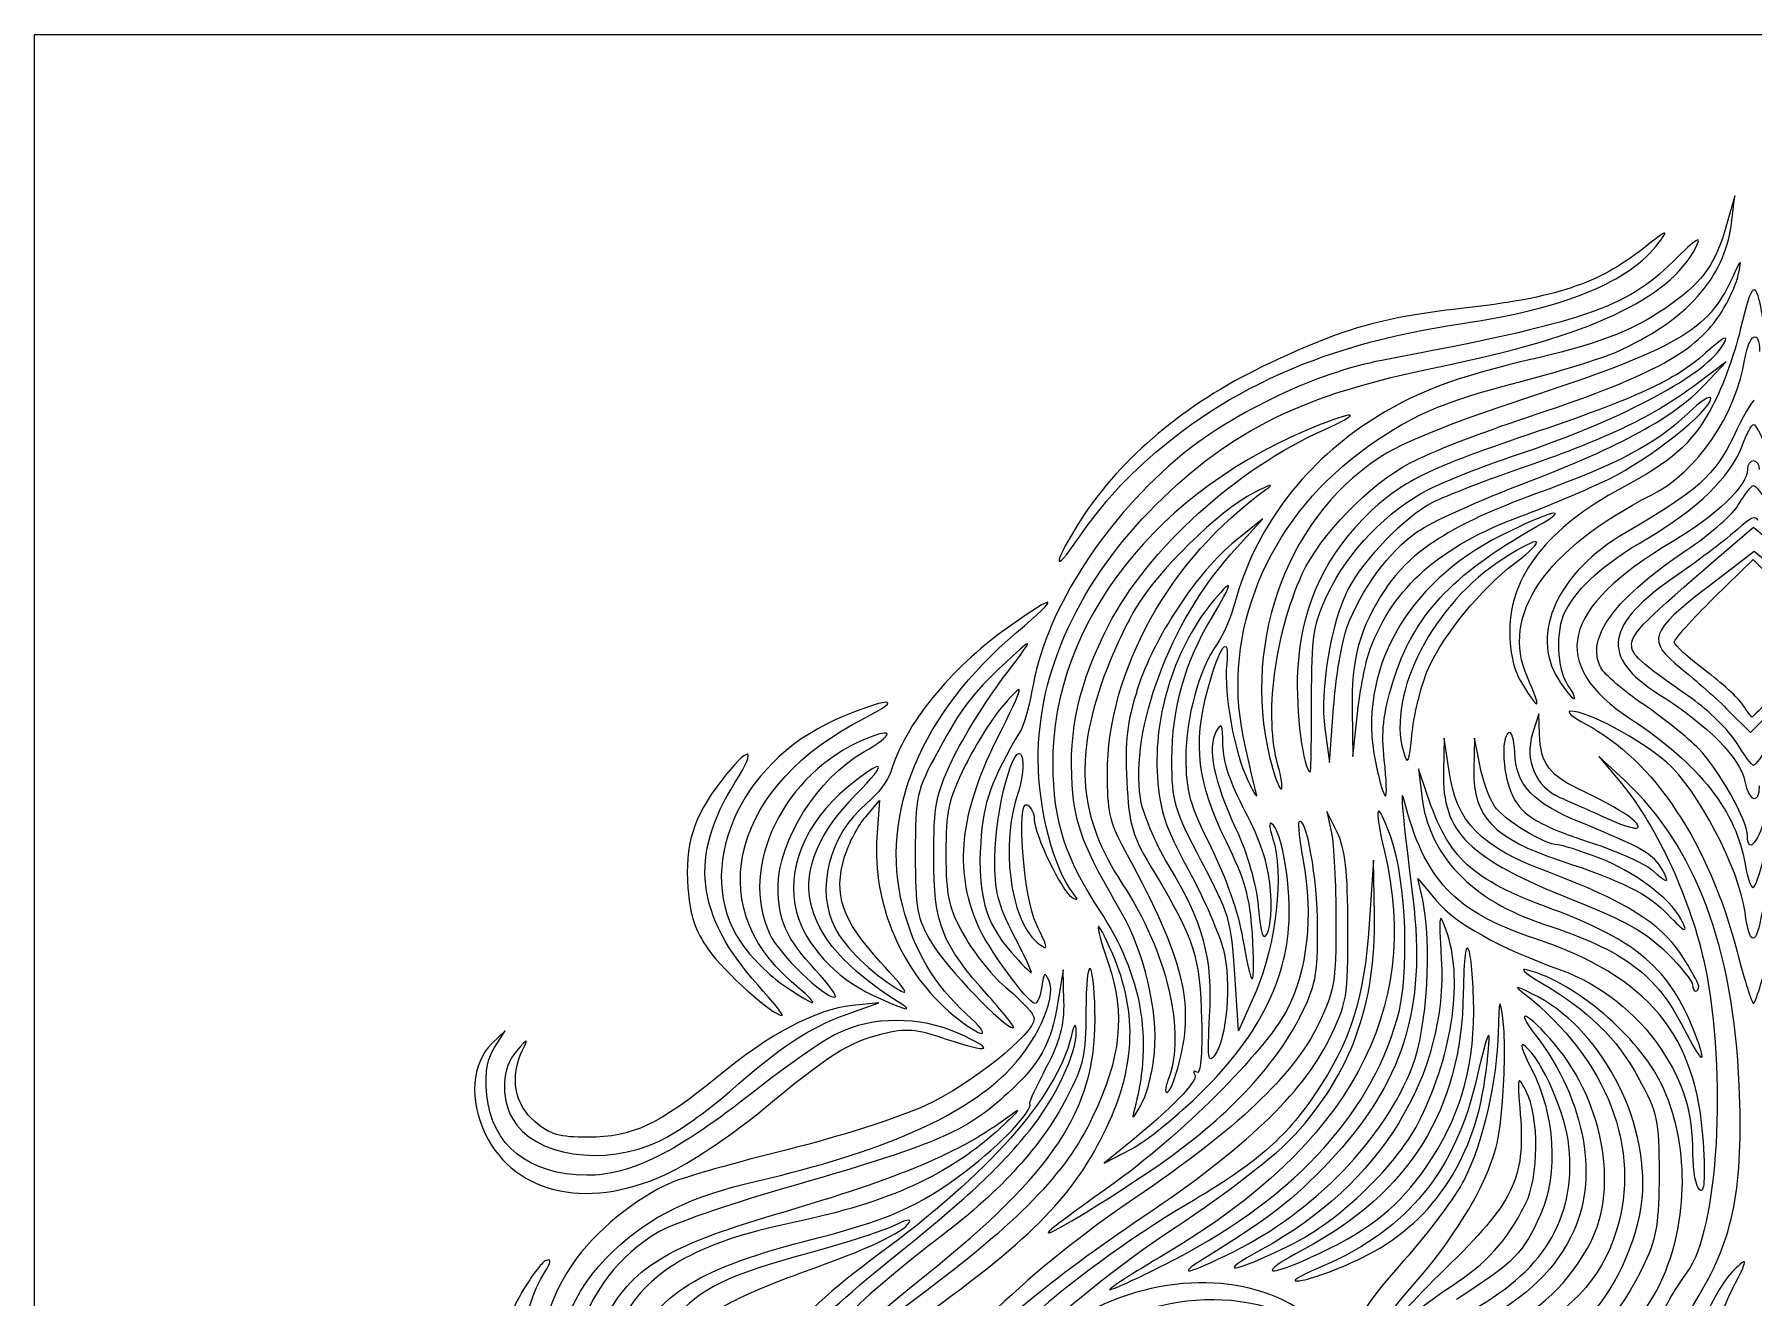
# Model space of a CAD drawing. Extents: x 0 to 150, y -1 to 211.
# Drawn here: x 0.3 to 74.9, y 156 to 210.9 of the extents above; entities that cross this region are included whole.
import ezdxf

# ---------------------------------------------------------------- set-up
doc = ezdxf.new("R2010")
doc.units = 0
doc.layers.get('0').update_dxf_attribs({"linetype": 'CONTINUOUS'})

msp = doc.modelspace()

# ---------------------------------------------------------------- linework, layer by layer
at = {"color": 7}
for points in [[(0.316703, 105.180175), (0.316703, 210.881214), (74.929204, 210.881214), (149.541704, 210.881214), (149.541704, 105.180175), (149.541704, -0.520867), (74.929204, -0.520867), (0.316703, -0.520867)], [(47.541847, 191.385046)], [(57.293124, 185.153391)], [(58.293897, 184.205502)], [(60.823486, 183.36455)], [(66.874427, 182.629672)], [(55.746912, 181.975749)], [(74.465484, 181.770573)], [(74.18637, 180.130521)], [(54.287179, 179.146994)], [(58.903156, 179.375639)], [(69.50483, 176.934032)], [(74.66462, 176.097303)], [(70.9637, 174.627225)], [(53.956945, 173.836473)], [(71.773624, 172.480348)], [(42.829308, 171.765524)], [(53.176837, 171.836075)], [(34.209747, 170.269704)], [(31.715472, 169.611339)], [(33.163536, 169.766938)], [(72.547954, 169.560856)], [(37.783161, 168.894173)], [(41.727197, 169.129374)], [(40.771083, 168.349652)], [(72.370969, 167.555696)], [(48.927459, 166.672366)], [(50.085019, 166.57924)], [(51.00274, 164.984282)], [(27.436495, 162.829658)], [(27.996258, 161.524746)], [(49.170029, 161.832851)], [(54.816137, 158.313176)], [(49.355444, 157.462582)], [(52.356528, 158.028661)], [(56.112106, 157.969823)], [(57.929325, 157.762689)], [(61.778655, 156.511387)]]:
    msp.add_lwpolyline(points, close=True, dxfattribs=at)
for points in [[(73.971269, 202.679131), (74.122481, 203.869756), (73.757584, 202.605447)], [(72.812537, 195.68004), (73.738579, 196.661649), (72.436702, 195.682681)], [(52.246099, 188.309542), (53.630245, 189.84684), (52.43962, 188.889528)], [(73.439557, 188.209744), (74.929204, 189.483067), (76.433146, 188.209744)], [(76.767777, 186.947475), (74.948804, 188.435635), (72.953941, 186.90008)], [(73.197418, 186.405167), (74.905216, 188.087927), (76.637002, 186.389903)], [(56.322283, 180.738351), (56.527234, 179.263508), (56.701806, 181.644758)], [(57.505505, 181.545346), (57.544306, 179.528092), (57.737386, 181.380175)], [(65.641776, 180.502885), (65.614764, 181.380175), (65.341444, 180.529087)], [(73.860477, 181.504929), (74.796912, 180.571352), (75.401649, 181.172816)], [(61.698939, 178.975523), (61.50147, 180.321842), (61.46945, 178.866633)], [(63.044006, 179.163033), (62.816348, 180.321842), (62.787361, 178.941987)], [(69.357478, 178.469758), (68.219246, 179.528092), (69.211216, 178.337467)], [(60.748167, 177.918396), (60.384507, 178.998925), (60.525599, 177.815856)], [(36.395385, 176.917331), (37.000871, 177.62125), (36.885832, 176.030864)], [(56.865123, 176.2208), (56.415183, 177.146842), (56.610216, 176.2208)], [(58.479666, 172.648917), (58.440574, 175.030167), (58.25173, 172.252042)], [(60.569626, 173.310383), (60.365254, 174.236425), (61.174355, 173.256181)], [(45.000357, 168.905481), (44.969425, 170.267675), (44.736168, 168.866238)], [(53.334986, 169.341633), (52.571912, 167.621842), (52.416578, 170.079575)], [(35.589443, 168.343842), (36.961495, 168.840719), (35.82048, 168.717259)], [(20.291393, 166.889946), (20.753414, 167.621842), (20.172381, 167.065357)], [(47.67712, 162.63217), (46.751079, 161.880603), (47.938955, 162.502265)]]:
    msp.add_lwpolyline(points, dxfattribs=at)
for points in [[(68.964892, 197.090674), (72.001928, 198.434099), (73.668385, 200.294312), (73.971269, 202.679131)], [(70.823048, 201.847017), (71.273088, 202.448002), (71.179669, 202.413779), (70.161589, 201.604704)], [(73.757584, 202.605447), (73.276738, 200.939403), (72.759477, 200.189844), (71.422019, 199.220993)], [(61.282559, 196.450496), (67.832761, 197.787885), (71.256374, 199.378981), (72.418191, 201.62569)], [(62.21575, 198.317462), (66.718841, 198.971401), (69.534199, 200.125881), (70.823048, 201.847017)], [(70.161589, 201.604704), (68.202477, 200.047779), (66.363871, 199.438552), (62.229204, 198.976288)], [(72.418191, 201.62569), (72.714003, 202.197728), (72.481498, 202.053014), (71.419066, 201.003821)], [(71.419066, 201.003821), (69.387604, 198.997674), (67.572977, 198.382873), (58.78962, 196.724919)], [(74.264123, 200.430173), (74.419862, 201.192768), (74.409559, 201.187575), (74.001662, 200.297882)], [(74.001662, 200.297882), (72.957949, 198.021378), (71.622692, 197.248384), (64.899945, 195.028803)], [(73.420497, 198.64308), (73.795334, 199.189418), (74.174966, 199.993611), (74.264123, 200.430173)], [(75.33754, 198.576074), (75.022538, 200.310979), (74.865098, 200.22769), (74.352401, 198.054924)], [(62.229204, 198.976288), (58.732452, 198.585345), (56.993023, 198.076337), (53.6238, 196.458095)], [(65.007329, 194.223154), (70.349435, 195.985126), (72.299941, 197.009841), (73.420497, 198.64308)], [(71.422019, 199.220993), (69.860618, 198.089921), (68.399962, 197.494402), (65.593563, 196.844696)], [(47.541847, 191.385046), (51.256171, 195.18143), (55.976306, 197.41137), (62.21575, 198.317462)], [(73.645403, 197.464364), (73.862994, 197.873608), (73.62339, 197.749195), (72.846478, 197.049539)], [(74.352401, 198.054924), (74.08368, 196.916105), (73.498863, 195.346469), (73.05281, 194.566848)], [(74.553469, 196.798582), (74.726813, 197.882617), (75.193787, 198.114971), (75.193787, 197.117191)], [(64.601826, 192.608971), (69.289925, 194.177707), (72.939807, 196.137288), (73.645403, 197.464364)], [(64.729553, 195.785508), (66.407697, 196.21525), (68.313599, 196.802574), (68.964892, 197.090674)], [(72.846478, 197.049539), (71.521516, 195.856324), (69.904234, 195.111265), (65.13962, 193.499101)], [(53.6238, 196.458095), (50.272802, 194.848606), (47.484112, 192.507638), (45.778031, 189.871965)], [(48.992785, 190.457107), (52.260656, 193.726764), (55.37068, 195.243438), (61.282559, 196.450496)], [(58.78962, 196.724919), (56.008206, 196.199899), (52.419208, 194.504467), (50.131154, 192.634689)], [(65.593563, 196.844696), (61.913283, 195.99268), (60.160035, 195.325745), (58.201481, 194.03275)], [(70.510781, 190.888973), (72.481294, 191.889929), (74.161232, 194.345662), (74.553469, 196.798582)], [(57.826981, 192.718768), (59.870187, 194.257759), (61.375713, 194.926647), (64.729553, 195.785508)], [(65.059936, 191.426048), (69.190595, 193.002626), (71.463024, 194.249549), (72.812537, 195.68004)], [(72.436702, 195.682681), (70.625811, 194.320947), (68.61456, 193.350744), (65.066061, 192.127168)], [(64.899945, 195.028803), (61.676436, 193.96453), (59.633789, 193.129227), (58.637358, 192.467832)], [(68.647831, 191.574948), (70.40912, 192.433719), (73.07712, 194.545258), (73.07712, 195.080428)], [(73.07712, 195.080428), (73.07712, 195.244197), (72.630636, 194.952616), (72.084933, 194.432469)], [(74.953482, 194.992931), (74.867376, 194.985628), (74.462457, 194.273589), (74.053663, 193.410627)], [(58.201481, 194.03275), (55.31236, 192.125416), (53.270076, 189.359036), (52.419724, 186.20107)], [(56.286143, 193.715009), (57.901279, 194.429461), (57.779825, 194.592746), (56.119927, 193.938476)], [(60.032466, 192.283372), (60.876871, 192.726295), (63.115558, 193.599196), (65.007329, 194.223154)], [(72.084933, 194.432469), (70.66366, 193.077755), (69.08178, 192.241801), (65.42346, 190.912172)], [(73.05281, 194.566848), (72.187094, 193.053733), (71.372767, 192.337556), (69.201803, 191.179999)], [(56.119927, 193.938476), (49.05021, 191.151855), (44.484393, 185.343299), (44.510759, 179.169491)], [(46.933789, 185.221294), (48.623104, 188.516092), (52.506795, 192.043223), (56.286143, 193.715009)], [(65.13962, 193.499101), (60.617185, 191.968878), (59.483768, 191.386705), (57.942824, 189.802504)], [(74.053663, 193.410627), (73.262432, 191.740342), (72.505028, 191.066374), (69.371057, 189.243858)], [(74.432059, 193.010768), (74.618435, 193.526181), (74.84215, 193.947882), (74.929204, 193.947882)], [(74.929204, 193.947882), (75.016257, 193.947882), (75.239973, 193.526181), (75.426348, 193.010768)], [(50.131154, 192.634689), (46.87103, 189.970538), (44.274224, 185.975507), (43.675528, 182.703092)], [(52.783388, 180.408162), (51.850192, 184.911227), (53.808979, 189.692313), (57.826981, 192.718768)], [(60.81699, 191.123346), (61.520946, 191.479431), (63.224124, 192.147961), (64.601826, 192.608971)], [(70.298995, 188.985037), (72.465946, 190.244136), (73.956696, 191.696175), (74.432059, 193.010768)], [(58.637358, 192.467832), (54.535096, 189.744907), (52.616417, 184.134792), (54.04508, 179.040261)], [(55.344833, 187.454166), (56.108698, 189.130952), (58.272696, 191.360307), (60.032466, 192.283372)], [(65.066061, 192.127168), (63.39196, 191.549913), (61.55744, 190.840491), (60.98935, 190.550674)], [(74.66462, 191.983806), (74.66462, 191.286877), (73.3005, 189.978267), (71.398233, 188.850337)], [(74.929204, 192.360382), (74.783683, 192.360382), (74.66462, 192.190922), (74.66462, 191.983806)], [(75.193787, 191.983806), (75.193787, 192.190922), (75.074724, 192.360382), (74.929204, 192.360382)], [(45.660662, 189.05662), (46.152337, 189.782282), (46.998871, 190.830074), (47.541847, 191.385046)], [(46.88337, 178.776746), (46.88337, 183.250906), (49.60194, 188.127131), (53.762537, 191.115721)], [(53.762537, 191.115721), (54.165423, 191.405117), (53.963327, 191.353402), (53.245552, 190.983429)], [(56.453397, 186.591537), (57.302654, 188.403319), (59.071624, 190.240482), (60.81699, 191.123346)], [(60.340557, 189.292335), (60.927856, 189.699332), (63.051576, 190.659505), (65.059936, 191.426048)], [(69.201803, 191.179999), (66.011295, 189.478821), (64.34587, 187.358471), (64.34587, 184.997623)], [(64.822919, 189.959915), (65.979283, 190.386278), (67.700493, 191.113044), (68.647831, 191.574948)], [(74.309539, 190.507799), (74.567584, 190.944636), (74.846434, 191.302049), (74.929204, 191.302049)], [(74.929204, 191.302049), (75.011973, 191.302049), (75.291588, 190.94334), (75.55057, 190.50492)], [(43.882437, 179.3958), (43.864631, 183.229017), (45.666361, 187.128868), (48.992785, 190.457107)], [(53.245552, 190.983429), (51.723171, 190.198726), (49.032253, 187.559316), (48.072831, 185.909727)], [(60.98935, 190.550674), (59.824133, 189.956224), (57.996241, 188.083967), (57.337592, 186.810281)], [(65.42346, 190.912172), (61.876191, 189.622905), (60.048746, 188.459437), (58.940433, 186.784661)], [(65.112638, 182.967053), (63.921288, 185.660293), (65.882015, 188.537714), (70.510781, 190.888973)], [(65.509328, 189.510356), (67.185117, 190.460261), (66.089773, 190.187663), (63.981671, 189.130171)], [(72.201971, 188.620116), (73.103086, 189.221503), (74.051491, 190.070961), (74.309539, 190.507799)], [(45.778031, 189.871965), (44.529592, 187.943282), (44.42796, 187.237289), (45.660662, 189.05662)], [(57.942824, 189.802504), (56.179294, 187.989473), (55.276901, 185.875246), (55.13851, 183.232258)], [(58.293897, 184.205502), (59.290413, 186.874101), (61.330634, 188.672268), (64.822919, 189.959915)], [(75.121294, 189.7719), (75.036706, 190.00644), (74.760728, 189.888462), (74.228764, 189.390355)], [(52.43962, 188.889528), (50.805392, 187.575538), (48.891648, 184.684326), (48.194955, 182.476846)], [(57.293124, 185.153391), (57.897572, 186.788569), (59.116465, 188.444038), (60.340557, 189.292335)], [(63.981671, 189.130171), (59.854097, 187.059648), (57.708456, 183.196958), (58.518486, 179.295065)], [(59.277758, 182.760078), (60.144779, 185.614549), (61.80042, 187.408006), (65.509328, 189.510356)], [(64.548274, 187.908262), (66.039944, 189.054715), (65.745595, 189.195031), (64.084711, 188.129245)], [(69.371057, 189.243858), (66.446847, 187.543322), (65.211177, 184.865735), (66.444159, 182.901529)], [(71.398233, 188.850337), (66.554406, 185.97824), (65.985207, 183.540445), (69.601916, 181.156967)], [(66.75945, 185.829338), (67.308169, 186.897382), (68.434852, 187.901883), (70.298995, 188.985037)], [(74.228764, 189.390355), (73.805219, 188.993768), (72.628691, 188.100799), (71.614258, 187.40598)], [(48.315936, 177.734772), (47.871205, 180.700458), (49.611762, 185.383724), (52.246099, 188.309542)], [(64.084711, 188.129245), (61.027299, 186.167309), (59.006121, 182.275911), (59.730119, 179.745291)], [(68.303341, 183.385624), (67.610416, 184.680368), (68.906834, 186.421007), (72.201971, 188.620116)], [(69.637537, 184.408389), (69.637537, 184.868542), (70.267026, 185.497921), (73.439557, 188.209744)], [(51.413267, 185.551335), (52.347564, 187.097616), (52.383447, 187.356995), (51.52132, 186.332417)], [(54.287179, 179.146994), (53.686072, 181.242928), (54.140206, 184.80985), (55.344833, 187.454166)], [(60.823486, 183.36455), (61.482433, 184.831755), (63.078289, 186.778473), (64.548274, 187.908262)], [(71.614258, 187.40598), (68.46991, 185.252316), (68.252787, 183.868322), (70.804273, 182.242934)], [(42.941663, 184.911222), (44.918275, 186.582787), (44.731633, 186.673991), (42.537856, 185.108547)], [(55.746912, 181.975749), (55.746912, 184.79172), (55.813415, 185.226215), (56.453397, 186.591537)], [(57.337592, 186.810281), (56.592922, 185.370246), (56.09359, 182.384054), (56.322283, 180.738351)], [(58.940433, 186.784661), (57.827418, 185.102782), (57.462693, 183.771077), (57.505505, 181.545346)], [(72.953941, 186.90008), (70.398852, 184.933291), (70.278511, 184.573606), (71.772251, 183.368072)], [(48.072831, 185.909727), (47.659766, 185.199521), (47.058649, 183.889835), (46.737011, 182.999311)], [(51.52132, 186.332417), (49.817867, 184.30798), (48.866097, 181.332359), (49.059124, 178.634583)], [(52.419724, 186.20107), (52.255055, 185.589536), (51.908596, 184.790445), (51.649818, 184.425307)], [(66.874414, 182.629672), (66.393706, 183.31598), (66.333209, 184.99969), (66.75945, 185.829338)], [(71.48962, 184.496829), (71.48962, 184.620895), (72.258129, 185.479646), (73.197418, 186.405167)], [(42.537856, 185.108547), (40.053353, 183.335644), (38.075486, 180.892278), (37.485124, 178.866633)], [(45.361312, 178.281145), (45.190135, 180.673603), (45.655762, 182.728661), (46.933789, 185.221294)], [(49.687676, 179.3958), (49.686882, 181.632709), (50.241761, 183.612473), (51.413267, 185.551335)], [(56.701806, 181.644758), (56.797824, 182.954446), (57.063915, 184.533331), (57.293124, 185.153391)], [(38.0003, 173.036193), (36.977307, 177.040447), (38.792303, 181.402228), (42.941663, 184.911222)], [(42.38153, 182.967675), (43.679271, 184.678063), (43.709532, 184.748911), (42.77705, 183.893717)], [(51.649818, 184.425307), (50.862418, 183.314287), (50.289881, 181.222772), (50.289881, 179.457379)], [(51.244915, 182.459963), (51.754844, 184.343797), (52.196955, 184.932246), (52.062875, 183.548674)], [(64.34587, 184.997623), (64.34587, 184.002307), (64.5155, 183.284834), (64.896616, 182.668175)], [(72.253687, 182.041633), (69.8895, 183.697536), (69.637537, 183.92548), (69.637537, 184.408389)], [(72.814339, 183.282259), (72.085745, 183.826206), (71.48962, 184.372763), (71.48962, 184.496829)], [(42.77705, 183.893717), (41.074123, 182.331932), (40.587959, 181.714151), (39.549731, 179.792675)], [(57.737386, 181.380175), (57.843581, 182.398821), (58.09401, 183.670218), (58.293897, 184.205502)], [(40.163705, 179.3958), (40.610621, 180.341685), (41.608642, 181.949029), (42.38153, 182.967675)], [(42.047591, 180.18955), (43.335191, 182.804747), (43.346481, 182.857415), (42.387872, 181.77705)], [(46.737011, 182.999311), (45.42677, 179.371622), (45.647787, 176.874652), (47.533216, 174.004031)], [(52.062875, 183.548674), (51.934512, 182.224077), (52.39236, 179.70677), (52.983514, 178.486909)], [(55.13851, 183.232258), (55.050664, 181.554525), (55.390971, 178.86549), (55.690963, 178.866895)], [(60.116204, 180.586425), (60.211107, 181.45955), (60.529385, 182.709706), (60.823486, 183.36455)], [(64.896616, 182.668175), (65.655976, 181.439508), (65.738089, 181.553115), (65.112638, 182.967053)], [(66.444159, 182.901529), (66.741037, 182.428586), (67.05197, 182.041633), (67.135124, 182.041633)], [(70.161552, 181.780548), (69.29823, 182.366819), (68.462036, 183.089103), (68.303341, 183.385624)], [(71.772251, 183.368072), (72.405737, 182.856812), (73.34544, 182.018398), (73.860477, 181.504929)], [(74.465484, 181.770573), (74.285951, 182.058053), (73.542935, 182.73831), (72.814339, 183.282259)], [(36.341725, 181.191839), (38.25132, 182.154933), (37.285134, 182.097561), (35.077659, 181.11678)], [(43.675528, 182.703092), (43.515788, 181.829967), (43.280298, 180.936998), (43.152216, 180.718717)], [(48.194955, 182.476846), (47.732778, 181.012431), (47.638168, 180.196546), (47.729267, 178.460882)], [(52.035004, 175.856985), (50.793113, 178.370378), (50.592268, 180.04889), (51.244915, 182.459963)], [(58.903156, 179.375639), (58.765752, 180.590119), (58.850088, 181.352071), (59.277758, 182.760078)], [(67.135124, 182.041633), (67.218274, 182.041633), (67.100961, 182.306251), (66.874427, 182.629672)], [(70.804273, 182.242934), (72.973581, 180.861004), (74.365691, 179.451069), (74.554487, 178.444692)], [(75.749539, 182.163781), (75.307246, 181.660038), (74.910842, 181.247883), (74.86864, 181.247883)], [(42.387872, 181.77705), (41.93595, 181.267727), (41.184981, 180.079605), (40.719052, 179.136781)], [(55.690963, 178.866895), (55.721734, 178.867041), (55.746912, 180.266025), (55.746912, 181.975749)], [(66.991704, 181.498203), (66.773422, 181.493202), (67.066713, 181.240353), (67.643462, 180.936339)], [(71.148207, 179.283754), (69.998283, 180.284414), (67.689931, 181.514226), (66.991704, 181.498203)], [(72.552446, 179.856762), (72.100776, 180.328575), (71.024874, 181.194279), (70.161552, 181.780548)], [(74.18637, 180.130521), (73.850569, 180.672309), (72.980862, 181.53231), (72.253687, 182.041633)], [(74.86864, 181.247883), (74.826439, 181.247883), (74.645017, 181.483093), (74.465484, 181.770573)], [(35.077659, 181.11678), (30.851557, 179.239122), (28.875448, 174.590242), (30.974734, 171.464478)], [(33.163536, 169.766938), (29.241239, 173.124275), (30.692968, 178.342922), (36.341725, 181.191839)], [(36.319272, 179.730871), (37.63599, 180.482682), (37.664641, 180.818555), (36.366183, 180.28081)], [(43.152216, 180.718717), (41.826807, 178.459908), (41.500899, 177.551379), (41.385628, 175.793993)], [(51.608601, 180.623845), (51.20481, 179.928983), (51.507133, 178.428769), (52.462279, 176.387667)], [(51.902408, 180.030985), (51.895687, 180.93672), (51.847234, 181.034494), (51.608601, 180.623845)], [(59.730119, 179.745291), (59.91601, 179.09553), (59.965984, 179.2044), (60.116204, 180.586425)], [(64.562239, 179.720544), (64.542051, 180.257842), (64.425563, 180.635677), (64.303399, 180.560176)], [(67.643462, 180.936339), (70.588119, 179.384161), (72.996967, 175.75821), (74.215858, 171.043156)], [(69.601916, 181.156967), (72.598343, 179.182268), (74.199271, 177.133827), (74.580067, 174.787245)], [(30.734654, 178.412746), (31.746997, 180.009046), (31.318346, 180.034602), (30.108472, 178.450076)], [(36.366183, 180.28081), (32.854567, 178.826501), (30.852991, 174.729039), (32.233288, 171.820279)], [(41.229058, 172.274809), (40.246795, 174.66056), (40.491804, 177.029652), (42.047591, 180.18955)], [(42.000056, 175.138961), (42.013603, 177.198801), (42.863775, 180.375033), (43.174862, 179.528092)], [(52.865155, 177.147347), (52.226623, 178.350593), (51.907789, 179.305572), (51.902408, 180.030985)], [(53.344897, 177.940592), (53.257005, 178.231633), (53.004326, 179.342039), (52.783388, 180.408162)], [(64.303399, 180.560176), (63.940285, 180.335759), (64.050722, 178.634879), (64.482641, 177.79964)], [(65.341444, 180.529087), (64.972036, 179.378795), (65.474321, 178.199172), (66.523973, 177.751912)], [(67.585598, 177.990778), (66.054594, 178.707968), (65.682222, 179.189203), (65.641776, 180.502885)], [(74.66462, 176.097303), (74.66462, 176.751438), (73.442052, 178.927487), (72.552446, 179.856762)], [(74.929204, 179.145449), (74.856443, 179.145449), (74.522169, 179.588731), (74.18637, 180.130521)], [(75.668476, 180.130961), (75.334638, 179.58893), (75.001964, 179.145449), (74.929204, 179.145449)], [(32.59587, 173.865273), (32.59587, 175.890746), (34.302592, 178.579402), (36.319272, 179.730871)], [(35.971562, 177.874446), (37.43066, 179.359719), (37.229812, 179.523229), (35.593396, 178.18231)], [(39.549731, 179.792675), (38.581994, 178.001663), (38.548995, 177.853348), (38.548995, 175.294758)], [(39.347669, 175.162467), (39.350765, 177.414563), (39.435654, 177.854893), (40.163705, 179.3958)], [(40.719052, 179.136781), (39.976126, 177.633434), (39.872642, 177.161476), (39.877849, 175.300322)], [(43.174862, 179.528092), (43.282674, 179.234573), (43.209094, 178.542273), (43.009632, 177.973471)], [(45.397208, 173.590323), (44.550655, 174.683158), (43.892618, 177.205143), (43.882437, 179.3958)], [(44.510759, 179.169491), (44.521157, 176.736703), (45.037584, 175.141919), (46.575451, 172.793594)], [(50.97486, 174.974366), (49.767506, 177.261705), (49.68843, 177.533334), (49.687676, 179.3958)], [(50.289881, 179.457379), (50.289881, 178.02788), (50.448525, 177.46404), (51.373781, 175.605046)], [(54.438756, 178.131743), (54.498423, 178.191406), (54.43021, 178.64827), (54.287179, 179.146994)], [(58.518486, 179.295065), (58.688245, 178.477344), (58.88414, 177.8083), (58.953807, 177.8083)], [(58.953807, 177.8083), (59.023478, 177.8083), (59.000684, 178.513602), (58.903156, 179.375639)], [(63.680345, 177.3805), (63.455571, 177.723549), (63.169218, 178.525689), (63.044006, 179.163033)], [(67.544037, 176.614378), (65.34168, 177.509429), (64.616981, 178.264354), (64.562239, 179.720544)], [(74.558877, 172.769355), (74.309743, 174.647426), (72.496741, 178.110266), (71.148207, 179.283754)], [(30.108472, 178.450076), (28.897125, 176.863624), (28.542869, 175.712549), (28.680476, 173.810142)], [(31.715472, 169.611339), (29.006247, 172.624649), (28.715954, 175.229586), (30.734654, 178.412746)], [(37.485124, 178.866633), (37.379095, 178.502831), (36.906007, 177.881883), (36.433818, 177.486747)], [(47.528025, 175.68155), (47.013021, 176.624665), (46.88337, 177.247161), (46.88337, 178.776746)], [(47.729267, 178.460882), (47.833515, 176.474707), (47.940151, 176.122534), (48.938939, 174.465811)], [(49.059124, 178.634583), (49.165936, 177.141735), (49.390789, 176.46668), (50.398839, 174.612493)], [(52.983514, 178.486909), (53.270166, 177.895393), (53.432787, 177.64955), (53.344897, 177.940592)], [(54.04508, 179.040261), (54.201938, 178.480911), (54.379093, 178.072079), (54.438756, 178.131743)], [(59.746171, 177.676008), (59.567212, 178.373871), (59.718636, 176.724553), (60.141189, 173.373434)], [(61.46945, 178.866633), (61.411371, 176.227055), (62.542579, 175.111725), (67.118153, 173.297218)], [(66.113456, 174.474791), (63.02516, 175.634901), (62.041884, 176.637381), (61.698939, 178.975523)], [(62.787361, 178.941987), (62.744985, 176.924994), (63.667756, 175.958593), (66.540457, 175.011435)], [(69.211216, 178.337467), (70.758124, 176.480777), (72.232872, 173.239687), (72.822906, 170.399967)], [(74.308891, 165.240592), (74.059309, 171.209279), (72.401036, 175.639846), (69.357478, 178.469758)], [(74.554487, 178.444692), (74.718717, 177.569273), (75.193787, 177.428835), (75.193787, 178.255705)], [(37.783161, 168.894173), (33.334121, 171.691586), (32.748667, 174.593739), (35.971562, 177.874446)], [(35.593396, 178.18231), (33.752912, 176.674171), (32.903938, 174.5849), (33.393224, 172.767829)], [(43.009632, 177.973471), (42.236869, 175.769797), (42.653119, 172.443873), (43.823215, 171.472778)], [(43.789933, 172.274243), (43.25217, 173.352211), (42.928633, 177.729809), (43.408648, 177.433142)], [(47.4893, 172.77171), (45.830919, 175.619378), (45.488291, 176.506452), (45.361312, 178.281145)], [(49.518813, 174.846753), (48.955325, 175.781031), (48.41403, 177.080638), (48.315936, 177.734772)], [(59.182693, 176.036703), (58.564817, 177.772031), (58.428522, 177.45084), (58.912149, 175.39915)], [(65.438221, 171.622328), (61.948118, 172.786701), (60.644426, 174.173221), (59.746171, 177.676008)], [(60.525599, 177.815856), (60.835331, 175.218781), (62.685067, 173.28357), (65.85354, 172.241721)], [(66.175072, 172.908055), (62.622515, 174.228839), (61.704739, 175.076168), (60.748167, 177.918396)], [(64.482641, 177.79964), (64.941016, 176.913238), (65.602326, 176.532008), (68.111648, 175.707601)], [(66.523973, 177.751912), (66.963459, 177.564643), (67.873568, 177.160208), (68.546435, 176.853167)], [(69.50483, 176.934032), (69.214016, 177.156994), (68.350363, 177.632529), (67.585598, 177.990778)], [(36.433818, 177.486747), (34.80213, 176.12133), (34.20069, 173.735759), (35.068939, 172.073062)], [(35.481567, 175.184295), (35.651149, 175.75031), (36.062367, 176.530177), (36.395385, 176.917331)], [(43.408648, 177.433142), (43.573496, 177.331262), (43.709534, 177.04657), (43.710955, 176.800497)], [(53.956945, 173.836473), (53.863118, 174.871197), (53.518565, 175.916063), (52.865155, 177.147347)], [(56.008654, 172.119758), (56.006272, 174.221997), (55.514669, 177.002792), (55.201058, 176.689181)], [(66.442071, 175.691633), (65.865182, 175.691633), (64.066039, 176.791855), (63.680345, 177.3805)], [(68.546435, 176.853167), (69.874535, 176.247129), (70.348599, 176.287128), (69.50483, 176.934032)], [(43.710955, 176.800497), (43.714633, 176.163073), (44.908444, 173.681025), (45.334822, 173.424308)], [(52.462279, 176.387667), (52.969988, 175.30272), (53.339582, 174.015368), (53.430167, 173.016365)], [(54.011139, 176.627552), (53.886074, 176.704847), (53.912815, 176.397843), (54.070565, 175.945321)], [(54.751663, 172.074835), (54.885971, 173.748025), (54.463027, 176.348268), (54.011139, 176.627552)], [(55.201058, 176.689181), (55.138246, 176.626372), (55.218335, 175.870211), (55.379004, 175.008828)], [(56.610216, 176.2208), (56.71748, 175.711477), (56.805245, 173.985071), (56.805245, 172.384342)], [(57.324736, 172.115096), (57.317328, 174.553631), (57.210187, 175.510603), (56.865123, 176.2208)], [(70.9637, 174.627236), (70.621493, 175.266652), (70.066043, 175.589422), (67.544037, 176.614378)], [(75.416235, 176.836274), (75.084234, 175.711858), (74.66462, 175.299304), (74.66462, 176.097303)], [(36.885832, 176.030864), (36.676915, 173.142616), (37.960424, 170.145953), (40.195526, 168.303596)], [(41.385628, 175.793993), (41.240067, 173.57485), (41.591987, 172.306903), (42.705454, 171.038732)], [(50.085019, 166.57924), (50.637808, 169.049359), (50.095523, 170.979743), (47.528025, 175.68155)], [(58.912149, 175.39915), (60.544898, 168.472551), (57.395562, 162.68564), (49.411075, 157.940904)], [(51.373781, 175.605046), (52.02574, 174.295149), (52.575105, 172.718672), (52.752345, 171.649057)], [(53.176837, 171.836075), (53.074798, 173.426046), (52.856744, 174.193912), (52.035004, 175.856985)], [(54.070565, 175.945321), (54.560372, 174.540262), (54.197941, 171.286538), (53.334986, 169.341633)], [(59.461157, 168.133847), (60.01584, 170.057408), (59.873518, 174.096487), (59.182693, 176.036703)], [(68.194089, 175.135344), (67.376339, 175.441303), (66.587931, 175.691633), (66.442071, 175.691633)], [(68.111648, 175.707601), (69.091418, 175.385709), (70.162981, 174.897206), (70.492898, 174.622039)], [(37.039129, 170.606612), (35.350564, 172.452771), (34.985042, 173.527043), (35.481567, 175.184295)], [(38.548995, 175.294758), (38.548995, 172.905071), (38.617279, 172.532778), (39.254324, 171.449196)], [(41.727197, 169.129374), (39.678647, 171.407857), (39.343669, 172.257167), (39.347669, 175.162467)], [(39.877849, 175.300322), (39.883009, 173.454124), (39.985259, 172.993489), (40.66395, 171.758808)], [(42.829308, 171.765524), (42.12821, 173.124924), (41.990484, 173.685195), (42.000056, 175.138961)], [(51.323983, 168.235577), (51.471364, 170.781501), (51.058321, 172.294217), (49.518813, 174.846753)], [(50.398839, 174.612493), (51.065086, 173.387009), (51.751143, 171.819898), (51.92341, 171.130023)], [(52.416578, 170.079575), (52.271848, 172.369501), (52.173412, 172.703699), (50.97486, 174.974366)], [(55.379004, 175.008828), (55.826178, 172.611598), (55.563701, 170.209811), (54.670047, 168.521536)], [(66.540457, 175.011435), (69.258394, 174.115304), (70.389004, 173.548913), (71.205011, 172.674674)], [(71.773624, 172.480348), (71.285224, 173.392928), (69.691306, 174.575163), (68.194089, 175.135344)], [(70.492898, 174.622039), (71.254731, 173.986635), (71.306235, 173.987203), (70.9637, 174.627225)], [(74.580067, 174.787245), (74.664652, 174.266013), (74.809165, 173.83955), (74.901208, 173.83955)], [(74.901208, 173.83955), (74.993251, 173.83955), (75.216819, 174.464628), (75.398027, 175.228612)], [(34.209747, 170.269704), (32.93587, 171.651697), (32.59587, 172.409189), (32.59587, 173.865273)], [(47.533216, 174.004031), (49.474895, 171.04777), (50.300617, 167.534148), (49.530003, 165.507278)], [(48.938939, 174.465811), (50.655702, 171.618159), (50.916877, 170.801189), (50.975003, 168.096859)], [(71.753405, 170.979626), (70.887029, 172.287615), (69.272735, 173.288021), (66.113456, 174.474791)], [(28.680476, 173.810142), (28.766169, 172.625456), (28.982194, 171.980654), (29.576871, 171.134529)], [(45.334822, 173.424308), (45.614156, 173.256123), (45.627854, 173.292577), (45.397208, 173.590323)], [(53.835374, 171.862433), (53.977638, 172.116644), (54.032343, 173.004962), (53.956945, 173.836473)], [(60.141189, 173.373434), (60.744978, 168.584991), (59.707169, 165.328896), (56.490285, 161.918833)], [(60.126787, 166.080847), (60.760054, 167.717827), (60.986823, 171.419972), (60.569626, 173.310383)], [(61.174355, 173.256181), (61.969465, 172.292886), (63.92191, 171.207142), (66.544949, 170.269617)], [(67.118153, 173.297218), (69.35729, 172.409257), (70.281684, 171.886412), (71.153049, 171.015046)], [(33.393224, 172.767829), (33.775184, 171.349337), (35.088748, 169.917988), (36.694986, 169.170001)], [(40.771083, 168.349652), (39.378292, 169.60619), (38.494827, 171.100493), (38.0003, 173.036193)], [(47.115897, 170.945008), (46.358072, 172.70662), (46.264163, 172.495496), (46.931199, 170.529779)], [(46.575451, 172.793594), (48.368508, 170.055596), (48.863049, 167.27773), (48.084973, 164.31455)], [(48.927459, 166.672366), (49.091054, 168.476525), (48.479014, 171.072238), (47.4893, 172.77171)], [(53.430167, 173.016365), (53.542597, 171.776498), (53.636934, 171.507841), (53.835374, 171.862433)], [(55.029894, 163.113495), (57.453824, 165.765663), (58.54323, 168.776856), (58.479666, 172.648917)], [(56.805245, 172.384342), (56.805245, 169.707846), (56.743195, 169.346332), (56.033226, 167.886425)], [(61.588782, 171.987467), (61.281583, 172.835184), (61.26367, 172.730808), (61.377005, 170.753439)], [(72.370969, 167.555696), (71.307886, 170.289437), (69.864351, 171.536442), (66.175072, 172.908055)], [(71.205011, 172.674674), (71.963, 171.862594), (72.135849, 171.80352), (71.773624, 172.480348)], [(75.295789, 172.783722), (75.052293, 171.260974), (74.759727, 171.255264), (74.558877, 172.769355)], [(32.233288, 171.820279), (32.655902, 170.929689), (34.563868, 169.07705), (35.058443, 169.07705)], [(35.068939, 172.073062), (35.512962, 171.222755), (36.591822, 170.168319), (37.755245, 169.447565)], [(40.66395, 171.758808), (41.093043, 170.978203), (41.953574, 169.922063), (42.576245, 169.411833)], [(43.745163, 168.812467), (43.434952, 168.812467), (41.63454, 171.289961), (41.229058, 172.274809)], [(43.58432, 170.135383), (43.631464, 170.135383), (43.291707, 170.868946), (42.829308, 171.765524)], [(43.823215, 171.472778), (44.348924, 171.03648), (44.343611, 171.164366), (43.789933, 172.274243)], [(51.00274, 164.984282), (53.339526, 167.301696), (54.552707, 169.596255), (54.751663, 172.074835)], [(52.752345, 171.649057), (52.914412, 170.671016), (53.1046, 169.8708), (53.174985, 169.8708)], [(53.174985, 169.8708), (53.245372, 169.8708), (53.246203, 170.755175), (53.176837, 171.836075)], [(55.237504, 168.210984), (55.923646, 169.565132), (56.011172, 170.008785), (56.008654, 172.119758)], [(58.25173, 172.252042), (58.031044, 169.005493), (57.436451, 167.136858), (55.907858, 164.885902)], [(56.474479, 167.187758), (57.302519, 168.870617), (57.334052, 169.053359), (57.324736, 172.115096)], [(60.47939, 163.820033), (61.899932, 166.748264), (62.332727, 169.934538), (61.588782, 171.987467)], [(72.750886, 162.794132), (72.460821, 167.443563), (70.359373, 169.980528), (65.438221, 171.622328)], [(65.85354, 172.241721), (69.340074, 171.095286), (70.713351, 170.069222), (71.902825, 167.721907)], [(29.576871, 171.134529), (30.253522, 170.171774), (32.370599, 168.2833), (32.77325, 168.2833)], [(30.974734, 171.464478), (31.392797, 170.841998), (32.244152, 169.990643), (32.866632, 169.57258)], [(39.254324, 171.449196), (39.896317, 170.357199), (42.390981, 167.754133), (42.795513, 167.754133)], [(42.705454, 171.038732), (43.141686, 170.541889), (43.537177, 170.135383), (43.58432, 170.135383)], [(46.723414, 163.151397), (48.108433, 165.909485), (48.23143, 168.35188), (47.115897, 170.945008)], [(51.92341, 171.130023), (52.275642, 169.719435), (52.071214, 167.281376), (51.539762, 166.554571)], [(62.573162, 171.118612), (62.438322, 171.482798), (62.350004, 170.807909), (62.329835, 169.259192)], [(62.782598, 168.422929), (62.783921, 169.59113), (62.689579, 170.804186), (62.573162, 171.118612)], [(71.153049, 171.015046), (71.774725, 170.393371), (72.28337, 169.76253), (72.28337, 169.61318)], [(72.547954, 169.560856), (72.547954, 169.681427), (72.190406, 170.319875), (71.753405, 170.979626)], [(74.215858, 171.043156), (74.533017, 169.816272), (74.854022, 168.812467), (74.929204, 168.812467)], [(74.929204, 168.812467), (75.004385, 168.812467), (75.331923, 169.854264), (75.657067, 171.127571)], [(35.058443, 169.07705), (35.196304, 169.07705), (34.814391, 169.613744), (34.209747, 170.269704)], [(37.755245, 169.447565), (38.351243, 169.078339), (38.172829, 169.367102), (37.039129, 170.606612)], [(44.351596, 169.794677), (44.171198, 170.191927), (44.120866, 170.151155), (44.037303, 169.540071)], [(46.151715, 170.308556), (46.044803, 170.476561), (45.954865, 169.643123), (45.951852, 168.456472)], [(46.350153, 168.094787), (46.348036, 169.144355), (46.258628, 170.140551), (46.151715, 170.308556)], [(46.931199, 170.529779), (47.672188, 168.346131), (47.479604, 166.476696), (46.246074, 163.879234)], [(61.377005, 170.753439), (61.665726, 165.716029), (58.709388, 160.919181), (53.602281, 158.13845)], [(65.139628, 170.258028), (64.744007, 170.364248), (64.956521, 170.153772), (65.668406, 169.734325)], [(70.91712, 165.330121), (69.929383, 167.370517), (67.189212, 169.70774), (65.139628, 170.258028)], [(66.544949, 170.269617), (68.251038, 169.659829), (69.851238, 168.405604), (70.887183, 166.866205)], [(72.822906, 170.399967), (73.786008, 165.76476), (73.389829, 158.969869), (72.05082, 157.157872)], [(32.77325, 168.2833), (32.848182, 168.2833), (32.372181, 168.880917), (31.715472, 169.611339)], [(32.866632, 169.57258), (34.397707, 168.544298), (34.507755, 168.616336), (33.163536, 169.766938)], [(42.460582, 165.755889), (43.749378, 166.990773), (44.701471, 169.024229), (44.351596, 169.794677)], [(42.576245, 169.411833), (43.198912, 168.901599), (43.70837, 168.33618), (43.70837, 168.155342)], [(44.037303, 169.540071), (43.982579, 169.139889), (43.851116, 168.812467), (43.745163, 168.812467)], [(65.30634, 169.231757), (64.544734, 169.599673), (64.520699, 169.598102), (65.007329, 169.212204)], [(65.668406, 169.734325), (67.771989, 168.494879), (68.989527, 167.308945), (69.919588, 165.593501)], [(72.28337, 169.61318), (72.28337, 169.463828), (72.342902, 169.341633), (72.415662, 169.341633)], [(72.415662, 169.341633), (72.488422, 169.341633), (72.547954, 169.440283), (72.547954, 169.560856)], [(35.82048, 168.717259), (34.210911, 168.543102), (32.255479, 167.508992), (29.950037, 165.612736)], [(36.694986, 169.170001), (38.121571, 168.505674), (38.589789, 168.38699), (37.783161, 168.894173)], [(42.795513, 167.754133), (42.887993, 167.754133), (42.40725, 168.372991), (41.727197, 169.129374)], [(44.736168, 168.866238), (44.429865, 167.025929), (43.994567, 166.23325), (42.568318, 164.918581)], [(44.248607, 166.055387), (44.845081, 167.189303), (45.023929, 167.867362), (45.000357, 168.905481)], [(62.329835, 169.259192), (62.264274, 164.224557), (60.002354, 160.58487), (55.420265, 158.140895)], [(64.052699, 168.151008), (63.907437, 169.106522), (63.887712, 169.055111), (63.849665, 167.621842)], [(66.296791, 167.049683), (65.151275, 168.41315), (64.477823, 168.726218), (65.460962, 167.438237)], [(65.007329, 169.212204), (68.578619, 166.380171), (70.087665, 162.461469), (68.972385, 158.915709)], [(70.095824, 160.341119), (70.409607, 163.801555), (68.25048, 167.809503), (65.30634, 169.231757)], [(30.479204, 164.973407), (32.72006, 166.950213), (33.912061, 167.736393), (35.589443, 168.343842)], [(40.392292, 167.520697), (38.733394, 168.254505), (36.675068, 168.250547), (35.171608, 167.510669)], [(43.70837, 168.155342), (43.70837, 167.48271), (40.98802, 165.303983), (38.998046, 164.382842)], [(39.029045, 157.038275), (44.535172, 161.446223), (46.358421, 164.199739), (46.350153, 168.094787)], [(40.195526, 168.303596), (41.510768, 167.219463), (41.982028, 167.257174), (40.771083, 168.349652)], [(45.951852, 168.456472), (45.947036, 166.560053), (45.845902, 166.105512), (45.11621, 164.700871)], [(45.533371, 167.577624), (45.51313, 168.006181), (45.457131, 167.95052), (45.311666, 167.35725)], [(54.670047, 168.521536), (53.693071, 166.675856), (50.052875, 163.047228), (47.015662, 160.891477)], [(56.033226, 167.886425), (54.959943, 165.67944), (52.501803, 163.352499), (48.072008, 160.350121)], [(49.170029, 161.832851), (51.981756, 163.778835), (54.14282, 166.05055), (55.237504, 168.210984)], [(49.355444, 157.462582), (54.792843, 160.197567), (58.214543, 163.810759), (59.461157, 168.133847)], [(50.975003, 168.096859), (51.008219, 166.551478), (50.932043, 165.720363), (50.766562, 165.822635)], [(51.539762, 166.554571), (51.255726, 166.166128), (51.220203, 166.442858), (51.323983, 168.235577)], [(60.731278, 161.727631), (62.132104, 163.769937), (62.779934, 165.884389), (62.782598, 168.422929)], [(64.048809, 164.764278), (64.139432, 166.044896), (64.141178, 167.568925), (64.052699, 168.151008)], [(21.498308, 166.77934), (21.761262, 167.323), (21.745577, 167.32023), (21.233725, 166.732635)], [(35.171608, 167.510669), (34.555316, 167.207377), (32.932198, 166.075426), (31.564678, 164.995225)], [(31.934412, 164.207158), (34.729655, 166.542027), (35.663531, 167.134773), (37.112025, 167.493471)], [(45.311666, 167.35725), (44.669938, 164.739995), (41.717367, 161.405726), (36.929637, 157.891631)], [(37.112025, 167.493471), (38.145733, 167.749453), (38.547908, 167.716187), (39.887673, 167.263884)], [(39.887673, 167.263884), (41.824669, 166.609959), (42.115994, 166.75822), (40.392292, 167.520697)], [(43.494687, 163.269787), (44.580781, 164.597564), (45.57491, 166.698205), (45.533371, 167.577624)], [(48.47087, 159.573124), (52.828746, 162.508353), (55.354289, 164.911156), (56.474479, 167.187758)], [(63.849665, 167.621842), (63.791079, 165.414709), (63.189226, 162.772976), (62.382093, 161.180179)], [(63.439363, 167.425918), (63.390555, 167.474725), (63.155576, 166.645807), (62.917186, 165.583875)], [(63.2684, 165.503344), (63.411235, 166.511954), (63.48817, 167.377113), (63.439363, 167.425918)], [(65.020698, 166.949281), (64.747272, 167.176207), (64.846655, 166.81853), (65.299611, 165.945476)], [(65.460962, 167.438237), (67.665026, 164.550757), (68.263325, 161.143426), (67.000411, 158.671048)], [(71.902825, 167.721907), (72.708495, 166.131997), (72.95923, 166.042972), (72.370969, 167.555696)], [(20.172381, 167.065357), (19.293729, 166.223823), (19.176121, 164.610725), (19.886446, 163.143393)], [(19.956904, 164.830789), (19.86307, 165.80734), (19.951454, 166.351429), (20.291393, 166.889946)], [(21.233725, 166.732635), (20.612809, 166.019835), (20.538093, 164.754131), (21.061203, 163.810106)], [(22.032836, 163.67661), (21.155527, 164.414819), (20.945189, 165.635755), (21.498308, 166.77934)], [(48.351943, 164.4191), (48.594304, 164.840404), (48.853286, 165.854375), (48.927459, 166.672366)], [(49.512037, 164.965399), (49.64724, 165.048957), (49.905079, 165.775185), (50.085019, 166.57924)], [(66.914514, 162.604733), (66.76775, 164.026749), (65.761971, 166.334083), (65.020698, 166.949281)], [(67.721178, 158.18521), (69.118626, 160.562409), (68.497029, 164.430816), (66.296791, 167.049683)], [(70.887183, 166.866205), (71.907551, 165.349952), (72.279912, 164.125431), (72.281894, 162.279645)], [(31.713519, 161.10843), (37.059605, 162.354977), (40.434226, 163.814297), (42.460582, 165.755889)], [(43.521003, 164.463185), (43.490711, 164.520552), (43.818133, 165.237041), (44.248607, 166.055387)], [(50.675627, 165.708984), (50.837772, 165.446631), (49.675656, 164.254167), (47.67712, 162.63217)], [(50.766562, 165.822635), (50.623129, 165.911281), (50.582211, 165.86014), (50.675627, 165.708984)], [(52.356528, 158.028661), (55.852581, 159.768588), (58.910945, 162.937918), (60.126787, 166.080847)], [(65.066304, 164.991703), (64.674679, 165.739149), (64.665931, 165.705443), (64.804271, 163.982022)], [(65.299611, 165.945476), (66.304737, 164.008139), (66.465934, 161.424795), (65.691007, 159.672946)], [(31.564678, 164.995225), (28.234209, 162.364489), (26.174967, 161.330423), (24.30014, 161.347269)], [(29.950037, 165.612736), (27.451958, 163.558032), (26.26706, 163.004873), (24.34794, 162.997444)], [(27.436495, 162.829658), (28.164099, 163.174294), (29.533318, 164.13898), (30.479204, 164.973407)], [(42.568318, 164.918581), (40.708016, 163.203816), (39.491386, 162.687288), (32.728162, 160.740881)], [(47.938955, 162.502265), (48.592285, 162.844178), (49.970989, 163.961085), (51.00274, 164.984282)], [(49.530003, 165.507278), (49.377939, 165.107316), (49.370329, 164.877819), (49.512037, 164.965399)], [(62.917186, 165.583875), (62.018114, 161.578859), (59.925193, 159.001759), (56.296592, 157.431666)], [(57.929325, 157.762689), (60.897617, 159.204919), (62.758508, 161.902862), (63.2684, 165.503344)], [(65.021415, 160.081211), (65.612478, 161.237343), (65.636844, 163.90279), (65.066304, 164.991703)], [(69.919588, 165.593501), (70.773346, 164.018796), (70.828157, 163.766005), (70.827971, 161.404133)], [(70.896509, 156.684694), (72.145829, 159.369271), (72.153944, 162.775167), (70.91712, 165.330121)], [(72.564395, 156.137869), (74.060743, 158.616978), (74.491808, 160.866254), (74.308891, 165.240592)], [(24.30014, 161.347269), (21.765, 161.37005), (20.166221, 162.652361), (19.956904, 164.830789)], [(27.996258, 161.524746), (28.998077, 162.027645), (30.770245, 163.23473), (31.934412, 164.207158)], [(38.998046, 164.382842), (37.877943, 163.864356), (35.175558, 162.998597), (32.992745, 162.458937)], [(45.11621, 164.700871), (44.04447, 162.63779), (42.283047, 160.694444), (39.708391, 158.734527)], [(40.751302, 161.539084), (42.238205, 162.660724), (43.672943, 164.175445), (43.521003, 164.463185)], [(42.650037, 163.944469), (43.213898, 164.366414), (43.067676, 164.165801), (42.27617, 163.431532)], [(48.084973, 164.31455), (47.925233, 163.706207), (47.94667, 163.714602), (48.351943, 164.4191)], [(55.907858, 164.885902), (54.578409, 162.928202), (53.366747, 161.882923), (50.372113, 160.110308)], [(62.932723, 160.530945), (63.728989, 162.125409), (63.910893, 162.815371), (64.048809, 164.764278)], [(21.061203, 163.810106), (21.965962, 162.177338), (25.056002, 161.702126), (27.436495, 162.829658)], [(24.34794, 162.997444), (23.114061, 162.992655), (22.701993, 163.113553), (22.032836, 163.67661)], [(32.496167, 159.65913), (38.079386, 161.304248), (40.470209, 162.313271), (42.650037, 163.944469)], [(42.27617, 163.431532), (40.058232, 161.373984), (37.438306, 160.173887), (33.259247, 159.301193)], [(46.246074, 163.879234), (45.078317, 161.42027), (43.02171, 159.300966), (38.644105, 156.045509)], [(54.816137, 158.313176), (56.990274, 159.380555), (59.51819, 161.838661), (60.47939, 163.820033)], [(64.804271, 163.982022), (65.026551, 161.212892), (64.517714, 160.169376), (61.535757, 157.278972)], [(19.886446, 163.143393), (21.18891, 160.452861), (24.531825, 159.785645), (27.996258, 161.524746)], [(37.355605, 157.591144), (40.820277, 160.381984), (42.103294, 161.568773), (43.494687, 163.269787)], [(38.369409, 154.838051), (43.528081, 158.533264), (45.279633, 160.276291), (46.723414, 163.151397)], [(49.825923, 159.084238), (52.156238, 160.630103), (54.222063, 162.229599), (55.029894, 163.113495)], [(72.587758, 160.718074), (72.812169, 160.579379), (72.855032, 161.12485), (72.750886, 162.794132)], [(32.992745, 162.458937), (30.809933, 161.919274), (28.557987, 161.280496), (27.988421, 161.039432)], [(56.490285, 161.918833), (54.94097, 160.276474), (53.954672, 159.511944), (51.116704, 157.753502)], [(62.462309, 155.366596), (65.778105, 157.091269), (67.23851, 159.465513), (66.914514, 162.604733)], [(72.281894, 162.279645), (72.282688, 161.524249), (72.420345, 160.821542), (72.587758, 160.718074)], [(33.709525, 158.468049), (37.454472, 159.433485), (38.652834, 159.956108), (40.751302, 161.539084)], [(44.369829, 158.936267), (43.843564, 158.409071), (46.80576, 160.196549), (49.170029, 161.832851)], [(56.112106, 157.969823), (58.326467, 159.017385), (59.561399, 160.022032), (60.731278, 161.727631)], [(62.382093, 161.180179), (62.007173, 160.440306), (60.812704, 158.839887), (59.727719, 157.62369)], [(70.827971, 161.404133), (70.82781, 159.350742), (70.717902, 158.652266), (70.2276, 157.588752)], [(27.988421, 161.039432), (26.429348, 160.379561), (24.622582, 158.896264), (23.671829, 157.495647)], [(25.445445, 158.064994), (27.102276, 159.614767), (28.760359, 160.419841), (31.713519, 161.10843)], [(32.728162, 160.740881), (30.399829, 160.070805), (27.998809, 159.232378), (27.392564, 158.877712)], [(47.015662, 160.891477), (45.705974, 159.96189), (44.515349, 159.082044), (44.369829, 158.936267)], [(60.287617, 156.734169), (61.219202, 157.77468), (62.409499, 159.483229), (62.932723, 160.530945)], [(48.072008, 160.350121), (43.618378, 157.331593), (39.751188, 153.644137), (38.482365, 151.206176)], [(50.372113, 160.110308), (45.086879, 156.981816), (40.251256, 152.586817), (38.765599, 149.561378)], [(61.778655, 156.511387), (63.349465, 157.52731), (64.187279, 158.449626), (65.021415, 160.081211)], [(67.665878, 155.125245), (68.784139, 156.067816), (69.931693, 158.531036), (70.095824, 160.341119)], [(25.05951, 155.062383), (26.229442, 157.32478), (27.737586, 158.256994), (32.496167, 159.65913)], [(33.259247, 159.301193), (28.986887, 158.409018), (26.8658, 157.165942), (25.727818, 154.887356)], [(33.786495, 157.185598), (36.428423, 158.115646), (38.023731, 158.865678), (38.295583, 159.30554)], [(37.674891, 159.182033), (37.23486, 158.954483), (35.54699, 158.407264), (33.924068, 157.965987)], [(38.295583, 159.30554), (38.394233, 159.465158), (38.11492, 159.409582), (37.674891, 159.182033)], [(39.912692, 149.861032), (41.03478, 152.105302), (45.330824, 156.102312), (49.825923, 159.084238)], [(40.147759, 152.691854), (41.54664, 154.464218), (44.451728, 156.866045), (48.47087, 159.573124)], [(65.691007, 159.672946), (64.930353, 157.953363), (64.590144, 157.60736), (62.030316, 155.949904)], [(27.392564, 158.877712), (25.698429, 157.886606), (24.449474, 156.245663), (23.825372, 154.190941)], [(26.11107, 153.364597), (27.131648, 156.036941), (28.908521, 157.230366), (33.709525, 158.468049)], [(39.708391, 158.734527), (33.24343, 153.813171), (31.701526, 151.12506), (33.542092, 147.984371)], [(53.602281, 158.13845), (51.454968, 156.969272), (52.337515, 157.096312), (54.816137, 158.313176)], [(67.000411, 158.671048), (66.165693, 157.036945), (64.901646, 155.904205), (62.51089, 154.6479)], [(63.053547, 154.142451), (65.564459, 155.404614), (66.628206, 156.325954), (67.721178, 158.18521)], [(68.972385, 158.915709), (68.307477, 156.801794), (66.926801, 155.351848), (64.286119, 153.994326)], [(23.671829, 157.495647), (20.975661, 153.523757), (22.021511, 147.98657), (25.848995, 145.968773)], [(22.525463, 157.650455), (22.342094, 157.589334), (21.83339, 156.904457), (21.395007, 156.128511)], [(26.040437, 146.282095), (22.094505, 148.900092), (21.803722, 154.658589), (25.445445, 158.064994)], [(22.465186, 157.135465), (22.747986, 157.585243), (22.764961, 157.730288), (22.525463, 157.650455)], [(33.924068, 157.965987), (30.346404, 156.993209), (29.278008, 156.471906), (28.029307, 155.089741)], [(36.929637, 157.891631), (32.935101, 154.959719), (31.291157, 152.765509), (31.278764, 150.349273)], [(33.571746, 154.169904), (33.977858, 154.702341), (35.680594, 156.241901), (37.355605, 157.591144)], [(49.411075, 157.940904), (47.963656, 157.080783), (46.873435, 156.37705), (46.988357, 156.37705)], [(46.988357, 156.37705), (47.103281, 156.37705), (48.16847, 156.86554), (49.355444, 157.462582)], [(51.116704, 157.753502), (49.750562, 156.907024), (50.386308, 157.048115), (52.356528, 158.028661)], [(55.420265, 158.140895), (53.248737, 156.982655), (53.758804, 156.856531), (56.112106, 157.969823)], [(55.350037, 156.790401), (55.85936, 156.883357), (57.020039, 157.320885), (57.929325, 157.762689)], [(59.727719, 157.62369), (57.285964, 154.886644), (57.057068, 154.139789), (57.632785, 150.788232)], [(70.2276, 157.588752), (69.119292, 155.18471), (68.043475, 154.171695), (65.033827, 152.69817)], [(74.034192, 156.445559), (74.680411, 157.727531), (74.690155, 157.793748), (74.163237, 157.32234)], [(21.644768, 150.610848), (21.094996, 152.73365), (21.444331, 155.511833), (22.465186, 157.135465)], [(30.269611, 155.683035), (30.894211, 156.048392), (32.476808, 156.724546), (33.786495, 157.185598)], [(35.928864, 146.073648), (31.969287, 149.777638), (32.557299, 151.857297), (39.029045, 157.038275)], [(44.139676, 153.040675), (48.135101, 156.329928), (52.638833, 156.871929), (56.24449, 154.497426)], [(56.046, 154.890139), (53.668909, 157.063861), (49.632605, 157.283158), (46.054743, 155.432972)], [(56.296592, 157.431666), (55.008627, 156.874363), (54.713108, 156.674159), (55.350037, 156.790401)], [(58.675574, 150.534404), (58.072369, 153.816711), (58.234768, 154.441284), (60.287617, 156.734169)], [(61.535757, 157.278972), (60.170904, 155.956021), (59.054796, 154.705865), (59.055519, 154.500847)], [(72.05082, 157.157872), (70.063963, 154.469182), (69.438689, 151.216273), (70.271995, 147.903766)], [(74.163237, 157.32234), (73.283905, 156.535649), (72.039149, 153.775659), (71.747814, 151.966631)], [(21.395007, 156.128511), (20.325122, 154.234785), (20.094138, 151.245618), (20.880861, 149.474944)], [(38.644105, 156.045509), (35.409971, 153.640406), (34.487006, 152.545706), (34.258787, 150.844213)], [(59.650831, 154.823734), (59.977531, 155.206343), (60.93505, 155.965784), (61.778655, 156.511387)], [(65.460158, 151.778883), (67.717601, 152.654807), (69.964872, 154.682764), (70.896509, 156.684694)], [(70.69587, 150.57854), (70.69587, 152.403866), (71.179978, 153.84421), (72.564395, 156.137869)], [(74.19372, 143.081737), (72.144922, 147.88502), (72.088801, 152.586275), (74.034192, 156.445559)]]:
    msp.add_open_spline(points, degree=3, dxfattribs=at)

doc.saveas('drawing.dxf')
